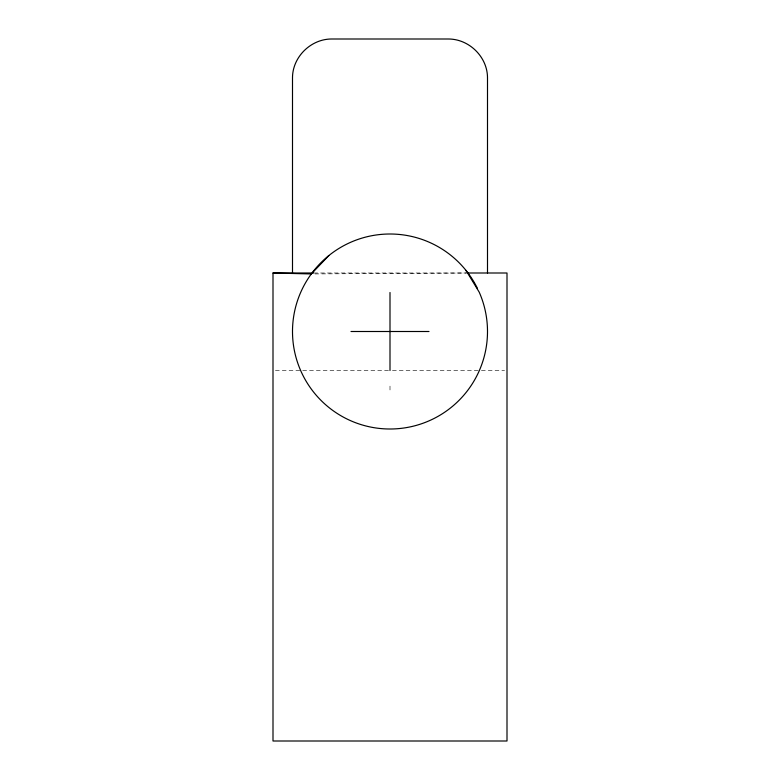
<?xml version="1.0" encoding="UTF-8"?>
<svg xmlns="http://www.w3.org/2000/svg" width="780" height="780" viewBox="0 0 780 780"><rect width="100%" height="100%" fill="white"/><g stroke="black" fill="none" stroke-linecap="round" stroke-linejoin="round"><path stroke-width="0.58" stroke-dasharray="3.9 2.92" d="M314.935 273.926L466.342 273.01L314.438 273M275.438 370.5L391.219 370.5M392.438 370.5L480.188 370.5M481.406 370.5L504.562 370.5M390 386.1L390 390"/><path stroke-width="1.17" d="M467.142 273L507 273L507 741L273 741L273 273L311.298 273.946L328.877 255.538M273 273L313.765 273M351 331.5L429 331.5M465.962 270.377L479.193 292.12A97.5 97.5 0 0 1 379.509 428.435A97.5 97.5 0 0 1 311.298 273.946M487.5 273L487.5 78C487.617 56.998 469.092 38.854 448.159 39L331.841 39C310.908 38.854 292.383 56.998 292.5 78L292.5 273M390 292.5L390 370.5M312.4 272.474A97.5 97.5 0 0 1 477.38 288.249"/></g></svg>
